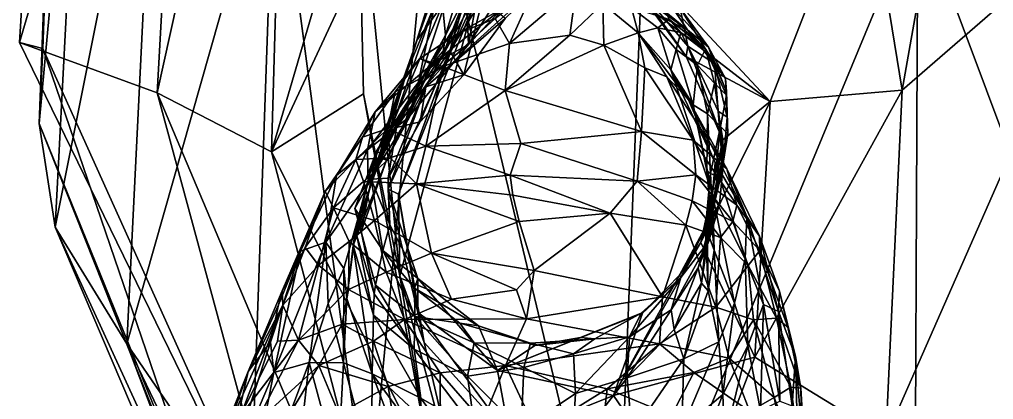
# Model space of a CAD drawing. Extents: x -0.108 to 0.108, y -0.324 to 0.604.
# Drawn here: x -0.1036 to -0.037, y -0.0787 to -0.0527 of the extents above; entities that cross this region are included whole.
import ezdxf

# ---------------------------------------------------------------- set-up
doc = ezdxf.new("R2010")
doc.units = 0
doc.layers.add('ARMDILLO$LWO', color=1, linetype='CONTINUOUS')

msp = doc.modelspace()

# ---------------------------------------------------------------- linework, layer by layer
at = {"layer": 'ARMDILLO$LWO'}
for points in [[(-0.100963, -0.010969, 0.149524), (-0.091781, -0.013898, 0.140423), (-0.103626, -0.054296, 0.149285)], [(-0.103626, -0.054296, 0.149285), (-0.102023, -0.054701, 0.16789), (-0.100963, -0.010969, 0.149524)], [(-0.100571, -0.011102, 0.168363), (-0.100963, -0.010969, 0.149524), (-0.102023, -0.054701, 0.16789)], [(-0.100599, -0.015073, 0.189414), (-0.100571, -0.011102, 0.168363), (-0.102023, -0.054701, 0.16789)], [(-0.091781, -0.013898, 0.140423), (-0.09421, -0.057727, 0.140291), (-0.103626, -0.054296, 0.149285)], [(-0.091781, -0.013898, 0.140423), (-0.085101, -0.016438, 0.139688), (-0.09421, -0.057727, 0.140291)], [(-0.098904, -0.023122, 0.208604), (-0.100599, -0.015073, 0.189414), (-0.102282, -0.059838, 0.186456)], [(-0.102282, -0.059838, 0.186456), (-0.100599, -0.015073, 0.189414), (-0.102023, -0.054701, 0.16789)], [(-0.085101, -0.016438, 0.139688), (-0.086393, -0.061766, 0.139427), (-0.09421, -0.057727, 0.140291)], [(-0.086393, -0.061766, 0.139427), (-0.085101, -0.016438, 0.139688), (-0.06642, -0.01883, 0.152319)], [(-0.06642, -0.01883, 0.152319), (-0.080471, -0.041519, 0.145415), (-0.086393, -0.061766, 0.139427)], [(-0.101182, -0.066927, 0.202685), (-0.098904, -0.023122, 0.208604), (-0.102282, -0.059838, 0.186456)], [(-0.094165, -0.031761, 0.227311), (-0.098904, -0.023122, 0.208604), (-0.101182, -0.066927, 0.202685)], [(-0.045869, -0.041714, 0.105379), (-0.038055, -0.027828, 0.12668), (-0.043284, -0.057553, 0.104195)], [(-0.028192, -0.044438, 0.125334), (-0.043284, -0.057553, 0.104195), (-0.038055, -0.027828, 0.12668)], [(-0.096283, -0.074903, 0.218184), (-0.094165, -0.031761, 0.227311), (-0.101182, -0.066927, 0.202685)], [(-0.08617, -0.039259, 0.245589), (-0.094165, -0.031761, 0.227311), (-0.096283, -0.074903, 0.218184)], [(-0.08785, -0.087209, 0.230536), (-0.08617, -0.039259, 0.245589), (-0.096283, -0.074903, 0.218184)], [(-0.08785, -0.087209, 0.230536), (-0.079794, -0.08726, 0.248067), (-0.08617, -0.039259, 0.245589)], [(-0.075503, -0.042091, 0.264507), (-0.08617, -0.039259, 0.245589), (-0.079794, -0.08726, 0.248067)], [(-0.080471, -0.041519, 0.145415), (-0.080107, -0.057806, 0.142909), (-0.086393, -0.061766, 0.139427)], [(-0.080107, -0.057806, 0.142909), (-0.080471, -0.041519, 0.145415), (-0.077629, -0.070244, 0.126613)], [(-0.077629, -0.070244, 0.126613), (-0.080471, -0.041519, 0.145415), (-0.071585, -0.047934, 0.125672)], [(-0.045869, -0.041714, 0.105379), (-0.052313, -0.058334, 0.081659), (-0.06126, -0.048708, 0.068687)], [(-0.045869, -0.041714, 0.105379), (-0.043284, -0.057553, 0.104195), (-0.052313, -0.058334, 0.081659)], [(-0.079794, -0.08726, 0.248067), (-0.06288, -0.094882, 0.265513), (-0.075503, -0.042091, 0.264507)], [(-0.06288, -0.094882, 0.265513), (-0.060867, -0.044131, 0.28266), (-0.075503, -0.042091, 0.264507)], [(-0.060867, -0.044131, 0.28266), (-0.06288, -0.094882, 0.265513), (-0.042221, -0.044983, 0.296878)], [(-0.028192, -0.044438, 0.125334), (-0.028891, -0.077346, 0.126373), (-0.04441, -0.081319, 0.110825)], [(-0.043284, -0.057553, 0.104195), (-0.028192, -0.044438, 0.125334), (-0.04441, -0.081319, 0.110825)], [(-0.042461, -0.100546, 0.278469), (-0.042221, -0.044983, 0.296878), (-0.06288, -0.094882, 0.265513)], [(-0.042461, -0.100546, 0.278469), (-0.021236, -0.101077, 0.284526), (-0.042221, -0.044983, 0.296878)], [(-0.021236, -0.101077, 0.284526), (-0.021047, -0.045521, 0.305983), (-0.042221, -0.044983, 0.296878)], [(-0.077629, -0.070244, 0.126613), (-0.071585, -0.047934, 0.125672), (-0.077709, -0.064665, 0.099737)], [(-0.071585, -0.047934, 0.125672), (-0.072001, -0.050217, 0.100057), (-0.077709, -0.064665, 0.099737)], [(-0.074005, -0.047349, 0.041571), (-0.07486, -0.049047, 0.033796), (-0.076446, -0.054106, 0.038906)], [(-0.076446, -0.054106, 0.038906), (-0.074719, -0.051701, 0.04443), (-0.074005, -0.047349, 0.041571)], [(-0.073236, -0.047646, 0.023234), (-0.072929, -0.054435, 0.026755), (-0.076423, -0.057279, 0.028597)], [(-0.075235, -0.051688, 0.029212), (-0.073236, -0.047646, 0.023234), (-0.076423, -0.057279, 0.028597)], [(-0.073236, -0.047646, 0.023234), (-0.072306, -0.051083, 0.024813), (-0.072929, -0.054435, 0.026755)], [(-0.07486, -0.049047, 0.033796), (-0.075235, -0.051688, 0.029212), (-0.077169, -0.056368, 0.034291)], [(-0.077169, -0.056368, 0.034291), (-0.076446, -0.054106, 0.038906), (-0.07486, -0.049047, 0.033796)], [(-0.066677, -0.049031, 0.08958), (-0.070419, -0.052636, 0.068882), (-0.075838, -0.057328, 0.080481)], [(-0.075838, -0.057328, 0.080481), (-0.072001, -0.050217, 0.100057), (-0.066677, -0.049031, 0.08958)], [(-0.060385, -0.052089, 0.068042), (-0.06126, -0.048708, 0.068687), (-0.052313, -0.058334, 0.081659)], [(-0.074719, -0.051701, 0.04443), (-0.074497, -0.053791, 0.047062), (-0.073179, -0.049447, 0.04896)], [(-0.072983, -0.050765, 0.051483), (-0.073179, -0.049447, 0.04896), (-0.074497, -0.053791, 0.047062)], [(-0.074215, -0.054864, 0.059894), (-0.071963, -0.051299, 0.061715), (-0.072853, -0.049922, 0.056438)], [(-0.073602, -0.052732, 0.054593), (-0.074215, -0.054864, 0.059894), (-0.072853, -0.049922, 0.056438)], [(-0.072983, -0.050765, 0.051483), (-0.073602, -0.052732, 0.054593), (-0.072853, -0.049922, 0.056438)], [(-0.072929, -0.054435, 0.026755), (-0.070031, -0.049862, 0.023529), (-0.070648, -0.051993, 0.024684)], [(-0.072306, -0.051083, 0.024813), (-0.070031, -0.049862, 0.023529), (-0.072929, -0.054435, 0.026755)], [(-0.077709, -0.064665, 0.099737), (-0.072001, -0.050217, 0.100057), (-0.078424, -0.064312, 0.084656)], [(-0.072001, -0.050217, 0.100057), (-0.075838, -0.057328, 0.080481), (-0.078424, -0.064312, 0.084656)], [(-0.071103, -0.052651, 0.023161), (-0.068388, -0.050499, 0.023373), (-0.07013, -0.054359, 0.022427)], [(-0.07013, -0.054359, 0.022427), (-0.065546, -0.050447, 0.023622), (-0.066006, -0.053778, 0.023235)], [(-0.068388, -0.050499, 0.023373), (-0.065546, -0.050447, 0.023622), (-0.07013, -0.054359, 0.022427)], [(-0.066006, -0.053778, 0.023235), (-0.065546, -0.050447, 0.023622), (-0.063745, -0.05164, 0.025025)], [(-0.062472, -0.050184, 0.052208), (-0.057961, -0.053416, 0.045316), (-0.064419, -0.050248, 0.048014)], [(-0.057961, -0.053416, 0.045316), (-0.059448, -0.052207, 0.041082), (-0.064419, -0.050248, 0.048014)], [(-0.057961, -0.053416, 0.045316), (-0.062472, -0.050184, 0.052208), (-0.05905, -0.051806, 0.0519)], [(-0.074497, -0.053791, 0.047062), (-0.074686, -0.055104, 0.050701), (-0.072983, -0.050765, 0.051483)], [(-0.073602, -0.052732, 0.054593), (-0.072983, -0.050765, 0.051483), (-0.074686, -0.055104, 0.050701)], [(-0.057939, -0.05453, 0.061735), (-0.061259, -0.050614, 0.0638), (-0.058049, -0.05525, 0.067926)], [(-0.061259, -0.050614, 0.0638), (-0.060385, -0.052089, 0.068042), (-0.058049, -0.05525, 0.067926)], [(-0.058469, -0.051936, 0.0572), (-0.061259, -0.050614, 0.0638), (-0.057939, -0.05453, 0.061735)], [(-0.074719, -0.051701, 0.04443), (-0.076446, -0.054106, 0.038906), (-0.079092, -0.062139, 0.040921)], [(-0.074497, -0.053791, 0.047062), (-0.074719, -0.051701, 0.04443), (-0.079092, -0.062139, 0.040921)], [(-0.075235, -0.051688, 0.029212), (-0.076423, -0.057279, 0.028597), (-0.07868, -0.061476, 0.032505)], [(-0.077169, -0.056368, 0.034291), (-0.075235, -0.051688, 0.029212), (-0.07868, -0.061476, 0.032505)], [(-0.074215, -0.054864, 0.059894), (-0.073246, -0.056497, 0.067855), (-0.071963, -0.051299, 0.061715)], [(-0.073246, -0.056497, 0.067855), (-0.070419, -0.052636, 0.068882), (-0.071963, -0.051299, 0.061715)], [(-0.063745, -0.05164, 0.025025), (-0.063682, -0.054472, 0.023624), (-0.066006, -0.053778, 0.023235)], [(-0.061778, -0.051927, 0.028959), (-0.061331, -0.053625, 0.026891), (-0.063745, -0.05164, 0.025025)], [(-0.063682, -0.054472, 0.023624), (-0.063745, -0.05164, 0.025025), (-0.061331, -0.053625, 0.026891)], [(-0.059992, -0.053276, 0.03127), (-0.061778, -0.051927, 0.028959), (-0.059214, -0.052693, 0.034524)], [(-0.059992, -0.053276, 0.03127), (-0.061331, -0.053625, 0.026891), (-0.061778, -0.051927, 0.028959)], [(-0.058469, -0.051936, 0.0572), (-0.056529, -0.0546, 0.049765), (-0.05905, -0.051806, 0.0519)], [(-0.057961, -0.053416, 0.045316), (-0.05905, -0.051806, 0.0519), (-0.056529, -0.0546, 0.049765)], [(-0.057939, -0.05453, 0.061735), (-0.056113, -0.055735, 0.054224), (-0.058469, -0.051936, 0.0572)], [(-0.056529, -0.0546, 0.049765), (-0.058469, -0.051936, 0.0572), (-0.056113, -0.055735, 0.054224)], [(-0.070648, -0.051993, 0.024684), (-0.073661, -0.053673, 0.023762), (-0.075444, -0.055801, 0.025407)], [(-0.075444, -0.055801, 0.025407), (-0.072929, -0.054435, 0.026755), (-0.070648, -0.051993, 0.024684)], [(-0.073661, -0.053673, 0.023762), (-0.070648, -0.051993, 0.024684), (-0.071103, -0.052651, 0.023161)], [(-0.058049, -0.05525, 0.067926), (-0.060385, -0.052089, 0.068042), (-0.052313, -0.058334, 0.081659)], [(-0.056738, -0.054744, 0.039822), (-0.059448, -0.052207, 0.041082), (-0.057961, -0.053416, 0.045316)], [(-0.056738, -0.054744, 0.039822), (-0.059214, -0.052693, 0.034524), (-0.059448, -0.052207, 0.041082)], [(-0.073246, -0.056497, 0.067855), (-0.075838, -0.057328, 0.080481), (-0.070419, -0.052636, 0.068882)], [(-0.074686, -0.055104, 0.050701), (-0.075772, -0.056264, 0.054925), (-0.073602, -0.052732, 0.054593)], [(-0.075772, -0.056264, 0.054925), (-0.074215, -0.054864, 0.059894), (-0.073602, -0.052732, 0.054593)], [(-0.074691, -0.055936, 0.021779), (-0.071103, -0.052651, 0.023161), (-0.07013, -0.054359, 0.022427)], [(-0.073661, -0.053673, 0.023762), (-0.071103, -0.052651, 0.023161), (-0.074691, -0.055936, 0.021779)], [(-0.058417, -0.053612, 0.034847), (-0.059992, -0.053276, 0.03127), (-0.059214, -0.052693, 0.034524)], [(-0.056738, -0.054744, 0.039822), (-0.058417, -0.053612, 0.034847), (-0.059214, -0.052693, 0.034524)], [(-0.079092, -0.062139, 0.040921), (-0.078545, -0.062339, 0.044861), (-0.074497, -0.053791, 0.047062)], [(-0.074686, -0.055104, 0.050701), (-0.074497, -0.053791, 0.047062), (-0.078545, -0.062339, 0.044861)], [(-0.076252, -0.055375, 0.023171), (-0.073661, -0.053673, 0.023762), (-0.074691, -0.055936, 0.021779)], [(-0.075444, -0.055801, 0.025407), (-0.073661, -0.053673, 0.023762), (-0.076252, -0.055375, 0.023171)], [(-0.07013, -0.054359, 0.022427), (-0.066006, -0.053778, 0.023235), (-0.070416, -0.057577, 0.021006)], [(-0.063682, -0.054472, 0.023624), (-0.070416, -0.057577, 0.021006), (-0.066006, -0.053778, 0.023235)], [(-0.061331, -0.053625, 0.026891), (-0.060874, -0.056019, 0.023704), (-0.063682, -0.054472, 0.023624)], [(-0.059106, -0.056149, 0.029512), (-0.061331, -0.053625, 0.026891), (-0.059992, -0.053276, 0.03127)], [(-0.059364, -0.056632, 0.02465), (-0.060874, -0.056019, 0.023704), (-0.061331, -0.053625, 0.026891)], [(-0.057891, -0.058219, 0.026026), (-0.059364, -0.056632, 0.02465), (-0.061331, -0.053625, 0.026891)], [(-0.059106, -0.056149, 0.029512), (-0.057891, -0.058219, 0.026026), (-0.061331, -0.053625, 0.026891)], [(-0.058738, -0.054759, 0.033007), (-0.059992, -0.053276, 0.03127), (-0.058417, -0.053612, 0.034847)], [(-0.058738, -0.054759, 0.033007), (-0.059106, -0.056149, 0.029512), (-0.059992, -0.053276, 0.03127)], [(-0.057267, -0.055849, 0.036358), (-0.058738, -0.054759, 0.033007), (-0.058417, -0.053612, 0.034847)], [(-0.057267, -0.055849, 0.036358), (-0.058417, -0.053612, 0.034847), (-0.056738, -0.054744, 0.039822)], [(-0.056529, -0.0546, 0.049765), (-0.055353, -0.056745, 0.044587), (-0.057961, -0.053416, 0.045316)], [(-0.055353, -0.056745, 0.044587), (-0.056738, -0.054744, 0.039822), (-0.057961, -0.053416, 0.045316)], [(-0.103626, -0.054296, 0.149285), (-0.09421, -0.057727, 0.140291), (-0.084529, -0.093485, 0.155356)], [(-0.102023, -0.054701, 0.16789), (-0.103626, -0.054296, 0.149285), (-0.084529, -0.093485, 0.155356)], [(-0.076446, -0.054106, 0.038906), (-0.077169, -0.056368, 0.034291), (-0.079667, -0.06326, 0.036827)], [(-0.079667, -0.06326, 0.036827), (-0.079092, -0.062139, 0.040921), (-0.076446, -0.054106, 0.038906)], [(-0.072929, -0.054435, 0.026755), (-0.075444, -0.055801, 0.025407), (-0.077061, -0.059442, 0.027763)], [(-0.076423, -0.057279, 0.028597), (-0.072929, -0.054435, 0.026755), (-0.077061, -0.059442, 0.027763)], [(-0.074691, -0.055936, 0.021779), (-0.07013, -0.054359, 0.022427), (-0.070416, -0.057577, 0.021006)], [(-0.061111, -0.060375, 0.020002), (-0.070416, -0.057577, 0.021006), (-0.063682, -0.054472, 0.023624)], [(-0.060874, -0.056019, 0.023704), (-0.061111, -0.060375, 0.020002), (-0.063682, -0.054472, 0.023624)], [(-0.057939, -0.05453, 0.061735), (-0.058049, -0.05525, 0.067926), (-0.055546, -0.060946, 0.065355)], [(-0.055862, -0.058988, 0.055912), (-0.057939, -0.05453, 0.061735), (-0.055546, -0.060946, 0.065355)], [(-0.055862, -0.058988, 0.055912), (-0.056113, -0.055735, 0.054224), (-0.057939, -0.05453, 0.061735)], [(-0.056113, -0.055735, 0.054224), (-0.055283, -0.057639, 0.048118), (-0.056529, -0.0546, 0.049765)], [(-0.055283, -0.057639, 0.048118), (-0.055353, -0.056745, 0.044587), (-0.056529, -0.0546, 0.049765)], [(-0.102282, -0.059838, 0.186456), (-0.102023, -0.054701, 0.16789), (-0.087892, -0.096063, 0.169679)], [(-0.087892, -0.096063, 0.169679), (-0.102023, -0.054701, 0.16789), (-0.084529, -0.093485, 0.155356)], [(-0.078545, -0.062339, 0.044861), (-0.079198, -0.061684, 0.051256), (-0.074686, -0.055104, 0.050701)], [(-0.075772, -0.056264, 0.054925), (-0.074686, -0.055104, 0.050701), (-0.079198, -0.061684, 0.051256)], [(-0.077845, -0.060114, 0.05851), (-0.074215, -0.054864, 0.059894), (-0.075772, -0.056264, 0.054925)], [(-0.077845, -0.060114, 0.05851), (-0.076236, -0.059706, 0.0671), (-0.074215, -0.054864, 0.059894)], [(-0.076236, -0.059706, 0.0671), (-0.073246, -0.056497, 0.067855), (-0.074215, -0.054864, 0.059894)], [(-0.057567, -0.058551, 0.033968), (-0.059106, -0.056149, 0.029512), (-0.058738, -0.054759, 0.033007)], [(-0.057567, -0.058551, 0.033968), (-0.058738, -0.054759, 0.033007), (-0.057267, -0.055849, 0.036358)], [(-0.055546, -0.060946, 0.065355), (-0.058049, -0.05525, 0.067926), (-0.052313, -0.058334, 0.081659)], [(-0.056124, -0.057067, 0.038958), (-0.057267, -0.055849, 0.036358), (-0.056738, -0.054744, 0.039822)], [(-0.055295, -0.057882, 0.041689), (-0.056738, -0.054744, 0.039822), (-0.055353, -0.056745, 0.044587)], [(-0.055295, -0.057882, 0.041689), (-0.056124, -0.057067, 0.038958), (-0.056738, -0.054744, 0.039822)], [(-0.075444, -0.055801, 0.025407), (-0.079319, -0.059023, 0.0229), (-0.079828, -0.061623, 0.025596)], [(-0.077061, -0.059442, 0.027763), (-0.075444, -0.055801, 0.025407), (-0.079828, -0.061623, 0.025596)], [(-0.079319, -0.059023, 0.0229), (-0.076252, -0.055375, 0.023171), (-0.077949, -0.057668, 0.021827)], [(-0.079319, -0.059023, 0.0229), (-0.075444, -0.055801, 0.025407), (-0.076252, -0.055375, 0.023171)], [(-0.077949, -0.057668, 0.021827), (-0.076252, -0.055375, 0.023171), (-0.074691, -0.055936, 0.021779)], [(-0.056586, -0.059161, 0.037283), (-0.057567, -0.058551, 0.033968), (-0.057267, -0.055849, 0.036358)], [(-0.056586, -0.059161, 0.037283), (-0.057267, -0.055849, 0.036358), (-0.056124, -0.057067, 0.038958)], [(-0.056113, -0.055735, 0.054224), (-0.055862, -0.058988, 0.055912), (-0.055242, -0.059396, 0.049042)], [(-0.055242, -0.059396, 0.049042), (-0.055283, -0.057639, 0.048118), (-0.056113, -0.055735, 0.054224)], [(-0.079667, -0.06326, 0.036827), (-0.077169, -0.056368, 0.034291), (-0.07868, -0.061476, 0.032505)], [(-0.079198, -0.061684, 0.051256), (-0.077845, -0.060114, 0.05851), (-0.075772, -0.056264, 0.054925)], [(-0.074691, -0.055936, 0.021779), (-0.075836, -0.061387, 0.017945), (-0.078445, -0.060181, 0.019489)], [(-0.077949, -0.057668, 0.021827), (-0.074691, -0.055936, 0.021779), (-0.078445, -0.060181, 0.019489)], [(-0.073246, -0.056497, 0.067855), (-0.076236, -0.059706, 0.0671), (-0.075838, -0.057328, 0.080481)], [(-0.074691, -0.055936, 0.021779), (-0.070416, -0.057577, 0.021006), (-0.075836, -0.061387, 0.017945)], [(-0.057574, -0.060958, 0.020774), (-0.061111, -0.060375, 0.020002), (-0.060874, -0.056019, 0.023704)], [(-0.059364, -0.056632, 0.02465), (-0.057574, -0.060958, 0.020774), (-0.060874, -0.056019, 0.023704)], [(-0.056254, -0.064658, 0.031374), (-0.059106, -0.056149, 0.029512), (-0.057567, -0.058551, 0.033968)], [(-0.056075, -0.062522, 0.027407), (-0.057891, -0.058219, 0.026026), (-0.059106, -0.056149, 0.029512)], [(-0.056254, -0.064658, 0.031374), (-0.056075, -0.062522, 0.027407), (-0.059106, -0.056149, 0.029512)], [(-0.057891, -0.058219, 0.026026), (-0.05526, -0.062922, 0.021802), (-0.059364, -0.056632, 0.02465)], [(-0.057574, -0.060958, 0.020774), (-0.059364, -0.056632, 0.02465), (-0.05526, -0.062922, 0.021802)], [(-0.055699, -0.060039, 0.040303), (-0.056586, -0.059161, 0.037283), (-0.056124, -0.057067, 0.038958)], [(-0.055699, -0.060039, 0.040303), (-0.056124, -0.057067, 0.038958), (-0.055295, -0.057882, 0.041689)], [(-0.055191, -0.060547, 0.044242), (-0.055353, -0.056745, 0.044587), (-0.055283, -0.057639, 0.048118)], [(-0.055191, -0.060547, 0.044242), (-0.055295, -0.057882, 0.041689), (-0.055353, -0.056745, 0.044587)], [(-0.09421, -0.057727, 0.140291), (-0.076454, -0.099791, 0.14702), (-0.084529, -0.093485, 0.155356)], [(-0.09421, -0.057727, 0.140291), (-0.086393, -0.061766, 0.139427), (-0.076454, -0.099791, 0.14702)], [(-0.080107, -0.057806, 0.142909), (-0.075439, -0.083681, 0.142655), (-0.086393, -0.061766, 0.139427)], [(-0.077949, -0.057668, 0.021827), (-0.078445, -0.060181, 0.019489), (-0.080174, -0.060773, 0.020691)], [(-0.079319, -0.059023, 0.0229), (-0.077949, -0.057668, 0.021827), (-0.080174, -0.060773, 0.020691)], [(-0.075439, -0.083681, 0.142655), (-0.080107, -0.057806, 0.142909), (-0.077629, -0.070244, 0.126613)], [(-0.076423, -0.057279, 0.028597), (-0.077061, -0.059442, 0.027763), (-0.079796, -0.063876, 0.029262)], [(-0.07868, -0.061476, 0.032505), (-0.076423, -0.057279, 0.028597), (-0.079796, -0.063876, 0.029262)], [(-0.078424, -0.064312, 0.084656), (-0.075838, -0.057328, 0.080481), (-0.078422, -0.06358, 0.066501)], [(-0.076236, -0.059706, 0.0671), (-0.078422, -0.06358, 0.066501), (-0.075838, -0.057328, 0.080481)], [(-0.070416, -0.057577, 0.021006), (-0.069364, -0.061195, 0.018844), (-0.075836, -0.061387, 0.017945)], [(-0.061111, -0.060375, 0.020002), (-0.069364, -0.061195, 0.018844), (-0.070416, -0.057577, 0.021006)], [(-0.055191, -0.060547, 0.044242), (-0.055699, -0.060039, 0.040303), (-0.055295, -0.057882, 0.041689)], [(-0.055283, -0.057639, 0.048118), (-0.055242, -0.059396, 0.049042), (-0.055191, -0.060547, 0.044242)], [(-0.052313, -0.058334, 0.081659), (-0.043284, -0.057553, 0.104195), (-0.053364, -0.075807, 0.092973)], [(-0.043284, -0.057553, 0.104195), (-0.04441, -0.081319, 0.110825), (-0.053364, -0.075807, 0.092973)], [(-0.0539, -0.066197, 0.02344), (-0.05526, -0.062922, 0.021802), (-0.057891, -0.058219, 0.026026)], [(-0.056075, -0.062522, 0.027407), (-0.0539, -0.066197, 0.02344), (-0.057891, -0.058219, 0.026026)], [(-0.056638, -0.063056, 0.035818), (-0.057567, -0.058551, 0.033968), (-0.056586, -0.059161, 0.037283)], [(-0.056638, -0.063056, 0.035818), (-0.056254, -0.064658, 0.031374), (-0.057567, -0.058551, 0.033968)], [(-0.053364, -0.075807, 0.092973), (-0.057043, -0.067963, 0.066659), (-0.052313, -0.058334, 0.081659)], [(-0.055546, -0.060946, 0.065355), (-0.052313, -0.058334, 0.081659), (-0.057043, -0.067963, 0.066659)], [(-0.079828, -0.061623, 0.025596), (-0.079319, -0.059023, 0.0229), (-0.081962, -0.063393, 0.022135)], [(-0.079319, -0.059023, 0.0229), (-0.080174, -0.060773, 0.020691), (-0.081962, -0.063393, 0.022135)], [(-0.056381, -0.063239, 0.038685), (-0.056638, -0.063056, 0.035818), (-0.056586, -0.059161, 0.037283)], [(-0.056381, -0.063239, 0.038685), (-0.056586, -0.059161, 0.037283), (-0.055699, -0.060039, 0.040303)], [(-0.055548, -0.062875, 0.054582), (-0.055862, -0.058988, 0.055912), (-0.055546, -0.060946, 0.065355)], [(-0.055862, -0.058988, 0.055912), (-0.055548, -0.062875, 0.054582), (-0.055488, -0.062398, 0.047432)], [(-0.055488, -0.062398, 0.047432), (-0.055242, -0.059396, 0.049042), (-0.055862, -0.058988, 0.055912)], [(-0.101182, -0.066927, 0.202685), (-0.102282, -0.059838, 0.186456), (-0.085842, -0.100355, 0.185556)], [(-0.085842, -0.100355, 0.185556), (-0.102282, -0.059838, 0.186456), (-0.087892, -0.096063, 0.169679)], [(-0.079796, -0.063876, 0.029262), (-0.077061, -0.059442, 0.027763), (-0.079828, -0.061623, 0.025596)], [(-0.078422, -0.06358, 0.066501), (-0.076236, -0.059706, 0.0671), (-0.077845, -0.060114, 0.05851)], [(-0.055488, -0.062398, 0.047432), (-0.055191, -0.060547, 0.044242), (-0.055242, -0.059396, 0.049042)], [(-0.078445, -0.060181, 0.019489), (-0.078281, -0.062182, 0.01727), (-0.080629, -0.062282, 0.018172)], [(-0.080174, -0.060773, 0.020691), (-0.078445, -0.060181, 0.019489), (-0.080629, -0.062282, 0.018172)], [(-0.079575, -0.063645, 0.056287), (-0.077845, -0.060114, 0.05851), (-0.079198, -0.061684, 0.051256)], [(-0.079575, -0.063645, 0.056287), (-0.078422, -0.06358, 0.066501), (-0.077845, -0.060114, 0.05851)], [(-0.078445, -0.060181, 0.019489), (-0.075836, -0.061387, 0.017945), (-0.078281, -0.062182, 0.01727)], [(-0.061111, -0.060375, 0.020002), (-0.061392, -0.063777, 0.01579), (-0.069364, -0.061195, 0.018844)], [(-0.057394, -0.06335, 0.017561), (-0.061392, -0.063777, 0.01579), (-0.061111, -0.060375, 0.020002)], [(-0.057574, -0.060958, 0.020774), (-0.057394, -0.06335, 0.017561), (-0.061111, -0.060375, 0.020002)], [(-0.056059, -0.063382, 0.041535), (-0.056381, -0.063239, 0.038685), (-0.055699, -0.060039, 0.040303)], [(-0.056059, -0.063382, 0.041535), (-0.055699, -0.060039, 0.040303), (-0.055191, -0.060547, 0.044242)], [(-0.05593, -0.063913, 0.043488), (-0.056059, -0.063382, 0.041535), (-0.055191, -0.060547, 0.044242)], [(-0.055488, -0.062398, 0.047432), (-0.05593, -0.063913, 0.043488), (-0.055191, -0.060547, 0.044242)], [(-0.080174, -0.060773, 0.020691), (-0.080629, -0.062282, 0.018172), (-0.082727, -0.064481, 0.018466)], [(-0.081962, -0.063393, 0.022135), (-0.080174, -0.060773, 0.020691), (-0.082727, -0.064481, 0.018466)], [(-0.069364, -0.061195, 0.018844), (-0.070079, -0.063374, 0.015925), (-0.075836, -0.061387, 0.017945)], [(-0.061392, -0.063777, 0.01579), (-0.070079, -0.063374, 0.015925), (-0.069364, -0.061195, 0.018844)], [(-0.054582, -0.065422, 0.017581), (-0.057394, -0.06335, 0.017561), (-0.057574, -0.060958, 0.020774)], [(-0.05526, -0.062922, 0.021802), (-0.054582, -0.065422, 0.017581), (-0.057574, -0.060958, 0.020774)], [(-0.056351, -0.066194, 0.057532), (-0.055546, -0.060946, 0.065355), (-0.057043, -0.067963, 0.066659)], [(-0.055548, -0.062875, 0.054582), (-0.055546, -0.060946, 0.065355), (-0.056351, -0.066194, 0.057532)], [(-0.086393, -0.061766, 0.139427), (-0.075439, -0.083681, 0.142655), (-0.076454, -0.099791, 0.14702)], [(-0.082693, -0.06795, 0.024553), (-0.079828, -0.061623, 0.025596), (-0.081962, -0.063393, 0.022135)], [(-0.079828, -0.061623, 0.025596), (-0.082693, -0.06795, 0.024553), (-0.079796, -0.063876, 0.029262)], [(-0.080268, -0.067207, 0.045168), (-0.080694, -0.06565, 0.050109), (-0.079198, -0.061684, 0.051256)], [(-0.080694, -0.06565, 0.050109), (-0.079575, -0.063645, 0.056287), (-0.079198, -0.061684, 0.051256)], [(-0.080619, -0.0668, 0.033632), (-0.07868, -0.061476, 0.032505), (-0.079796, -0.063876, 0.029262)], [(-0.07868, -0.061476, 0.032505), (-0.080619, -0.0668, 0.033632), (-0.079667, -0.06326, 0.036827)], [(-0.079198, -0.061684, 0.051256), (-0.078545, -0.062339, 0.044861), (-0.080268, -0.067207, 0.045168)], [(-0.078281, -0.062182, 0.01727), (-0.075836, -0.061387, 0.017945), (-0.07648, -0.063948, 0.01544)], [(-0.075836, -0.061387, 0.017945), (-0.070079, -0.063374, 0.015925), (-0.07648, -0.063948, 0.01544)], [(-0.082727, -0.064481, 0.018466), (-0.080629, -0.062282, 0.018172), (-0.082155, -0.065594, 0.015539)], [(-0.080629, -0.062282, 0.018172), (-0.080103, -0.063794, 0.016014), (-0.082155, -0.065594, 0.015539)], [(-0.080821, -0.068169, 0.037786), (-0.079092, -0.062139, 0.040921), (-0.079667, -0.06326, 0.036827)], [(-0.080821, -0.068169, 0.037786), (-0.080574, -0.067505, 0.04149), (-0.079092, -0.062139, 0.040921)], [(-0.080629, -0.062282, 0.018172), (-0.078281, -0.062182, 0.01727), (-0.080103, -0.063794, 0.016014)], [(-0.078545, -0.062339, 0.044861), (-0.079092, -0.062139, 0.040921), (-0.080574, -0.067505, 0.04149)], [(-0.080574, -0.067505, 0.04149), (-0.080268, -0.067207, 0.045168), (-0.078545, -0.062339, 0.044861)], [(-0.078281, -0.062182, 0.01727), (-0.07648, -0.063948, 0.01544), (-0.080103, -0.063794, 0.016014)], [(-0.055488, -0.062398, 0.047432), (-0.055772, -0.065358, 0.050075), (-0.056383, -0.066612, 0.043786)], [(-0.056383, -0.066612, 0.043786), (-0.05593, -0.063913, 0.043488), (-0.055488, -0.062398, 0.047432)], [(-0.056254, -0.064658, 0.031374), (-0.054026, -0.069095, 0.026319), (-0.056075, -0.062522, 0.027407)], [(-0.054026, -0.069095, 0.026319), (-0.0539, -0.066197, 0.02344), (-0.056075, -0.062522, 0.027407)], [(-0.055772, -0.065358, 0.050075), (-0.055488, -0.062398, 0.047432), (-0.055548, -0.062875, 0.054582)], [(-0.056733, -0.066926, 0.03988), (-0.056381, -0.063239, 0.038685), (-0.056059, -0.063382, 0.041535)], [(-0.056733, -0.066926, 0.03988), (-0.056144, -0.068503, 0.03638), (-0.056381, -0.063239, 0.038685)], [(-0.056144, -0.068503, 0.03638), (-0.056638, -0.063056, 0.035818), (-0.056381, -0.063239, 0.038685)], [(-0.056144, -0.068503, 0.03638), (-0.056254, -0.064658, 0.031374), (-0.056638, -0.063056, 0.035818)], [(-0.055772, -0.065358, 0.050075), (-0.055548, -0.062875, 0.054582), (-0.056351, -0.066194, 0.057532)], [(-0.053038, -0.067541, 0.01962), (-0.054582, -0.065422, 0.017581), (-0.05526, -0.062922, 0.021802)], [(-0.0539, -0.066197, 0.02344), (-0.053038, -0.067541, 0.01962), (-0.05526, -0.062922, 0.021802)], [(-0.081962, -0.063393, 0.022135), (-0.082727, -0.064481, 0.018466), (-0.084426, -0.068563, 0.02001)], [(-0.082693, -0.06795, 0.024553), (-0.081962, -0.063393, 0.022135), (-0.084426, -0.068563, 0.02001)], [(-0.081462, -0.069752, 0.02948), (-0.079796, -0.063876, 0.029262), (-0.082693, -0.06795, 0.024553)], [(-0.080103, -0.063794, 0.016014), (-0.079352, -0.066467, 0.013831), (-0.082155, -0.065594, 0.015539)], [(-0.079796, -0.063876, 0.029262), (-0.081462, -0.069752, 0.02948), (-0.080619, -0.0668, 0.033632)], [(-0.080821, -0.068169, 0.037786), (-0.079667, -0.06326, 0.036827), (-0.080619, -0.0668, 0.033632)], [(-0.078797, -0.068514, 0.05296), (-0.079575, -0.063645, 0.056287), (-0.080694, -0.06565, 0.050109)], [(-0.080103, -0.063794, 0.016014), (-0.07648, -0.063948, 0.01544), (-0.079352, -0.066467, 0.013831)], [(-0.078316, -0.066763, 0.065987), (-0.078422, -0.06358, 0.066501), (-0.079575, -0.063645, 0.056287)], [(-0.079575, -0.063645, 0.056287), (-0.078797, -0.068514, 0.05296), (-0.078316, -0.066763, 0.065987)], [(-0.078422, -0.06358, 0.066501), (-0.078316, -0.066763, 0.065987), (-0.078424, -0.064312, 0.084656)], [(-0.070079, -0.063374, 0.015925), (-0.069907, -0.064724, 0.014233), (-0.07648, -0.063948, 0.01544)], [(-0.063245, -0.065964, 0.013182), (-0.069907, -0.064724, 0.014233), (-0.070079, -0.063374, 0.015925)], [(-0.061392, -0.063777, 0.01579), (-0.063245, -0.065964, 0.013182), (-0.070079, -0.063374, 0.015925)], [(-0.058064, -0.066791, 0.013021), (-0.063245, -0.065964, 0.013182), (-0.061392, -0.063777, 0.01579)], [(-0.057394, -0.06335, 0.017561), (-0.057642, -0.065127, 0.014751), (-0.061392, -0.063777, 0.01579)], [(-0.057642, -0.065127, 0.014751), (-0.058064, -0.066791, 0.013021), (-0.061392, -0.063777, 0.01579)], [(-0.054869, -0.066542, 0.015118), (-0.057642, -0.065127, 0.014751), (-0.057394, -0.06335, 0.017561)], [(-0.054582, -0.065422, 0.017581), (-0.054869, -0.066542, 0.015118), (-0.057394, -0.06335, 0.017561)], [(-0.056613, -0.067037, 0.041837), (-0.056733, -0.066926, 0.03988), (-0.056059, -0.063382, 0.041535)], [(-0.056613, -0.067037, 0.041837), (-0.056059, -0.063382, 0.041535), (-0.05593, -0.063913, 0.043488)], [(-0.056383, -0.066612, 0.043786), (-0.056613, -0.067037, 0.041837), (-0.05593, -0.063913, 0.043488)], [(-0.085666, -0.071272, 0.014726), (-0.082727, -0.064481, 0.018466), (-0.084085, -0.068321, 0.014711)], [(-0.084426, -0.068563, 0.02001), (-0.082727, -0.064481, 0.018466), (-0.085666, -0.071272, 0.014726)], [(-0.082727, -0.064481, 0.018466), (-0.082155, -0.065594, 0.015539), (-0.084085, -0.068321, 0.014711)], [(-0.079352, -0.066467, 0.013831), (-0.07648, -0.063948, 0.01544), (-0.075467, -0.068706, 0.011893)], [(-0.076385, -0.072758, 0.090511), (-0.078424, -0.064312, 0.084656), (-0.076393, -0.070428, 0.065687)], [(-0.078316, -0.066763, 0.065987), (-0.076393, -0.070428, 0.065687), (-0.078424, -0.064312, 0.084656)], [(-0.077709, -0.064665, 0.099737), (-0.078424, -0.064312, 0.084656), (-0.076385, -0.072758, 0.090511)], [(-0.07648, -0.063948, 0.01544), (-0.06946, -0.066529, 0.012797), (-0.075467, -0.068706, 0.011893)], [(-0.07648, -0.063948, 0.01544), (-0.069907, -0.064724, 0.014233), (-0.06946, -0.066529, 0.012797)], [(-0.077709, -0.064665, 0.099737), (-0.075966, -0.07481, 0.10198), (-0.077629, -0.070244, 0.126613)], [(-0.075966, -0.07481, 0.10198), (-0.077709, -0.064665, 0.099737), (-0.076385, -0.072758, 0.090511)], [(-0.069907, -0.064724, 0.014233), (-0.063245, -0.065964, 0.013182), (-0.06946, -0.066529, 0.012797)], [(-0.055703, -0.067634, 0.013266), (-0.058064, -0.066791, 0.013021), (-0.057642, -0.065127, 0.014751)], [(-0.054869, -0.066542, 0.015118), (-0.055703, -0.067634, 0.013266), (-0.057642, -0.065127, 0.014751)], [(-0.056144, -0.068503, 0.03638), (-0.054743, -0.072112, 0.030399), (-0.056254, -0.064658, 0.031374)], [(-0.054026, -0.069095, 0.026319), (-0.056254, -0.064658, 0.031374), (-0.054743, -0.072112, 0.030399)], [(-0.083191, -0.06952, 0.012038), (-0.084085, -0.068321, 0.014711), (-0.082155, -0.065594, 0.015539)], [(-0.082155, -0.065594, 0.015539), (-0.081097, -0.0679, 0.012875), (-0.083191, -0.06952, 0.012038)], [(-0.079352, -0.066467, 0.013831), (-0.081097, -0.0679, 0.012875), (-0.082155, -0.065594, 0.015539)], [(-0.080694, -0.06565, 0.050109), (-0.079298, -0.07088, 0.04583), (-0.078797, -0.068514, 0.05296)], [(-0.079298, -0.07088, 0.04583), (-0.080694, -0.06565, 0.050109), (-0.080268, -0.067207, 0.045168)], [(-0.055772, -0.065358, 0.050075), (-0.056495, -0.067885, 0.05072), (-0.057221, -0.069706, 0.045044)], [(-0.057221, -0.069706, 0.045044), (-0.056383, -0.066612, 0.043786), (-0.055772, -0.065358, 0.050075)], [(-0.056495, -0.067885, 0.05072), (-0.055772, -0.065358, 0.050075), (-0.056351, -0.066194, 0.057532)], [(-0.05302, -0.068525, 0.015985), (-0.054869, -0.066542, 0.015118), (-0.054582, -0.065422, 0.017581)], [(-0.053038, -0.067541, 0.01962), (-0.05302, -0.068525, 0.015985), (-0.054582, -0.065422, 0.017581)], [(-0.078554, -0.070003, 0.010651), (-0.081097, -0.0679, 0.012875), (-0.079352, -0.066467, 0.013831)], [(-0.079352, -0.066467, 0.013831), (-0.075467, -0.068706, 0.011893), (-0.078554, -0.070003, 0.010651)], [(-0.06946, -0.066529, 0.012797), (-0.068434, -0.069877, 0.010589), (-0.075467, -0.068706, 0.011893)], [(-0.06946, -0.066529, 0.012797), (-0.063245, -0.065964, 0.013182), (-0.068434, -0.069877, 0.010589)], [(-0.068434, -0.069877, 0.010589), (-0.063245, -0.065964, 0.013182), (-0.059675, -0.071689, 0.009458)], [(-0.063245, -0.065964, 0.013182), (-0.058064, -0.066791, 0.013021), (-0.059675, -0.071689, 0.009458)], [(-0.058414, -0.070358, 0.053421), (-0.056351, -0.066194, 0.057532), (-0.058512, -0.070197, 0.065338)], [(-0.056351, -0.066194, 0.057532), (-0.057043, -0.067963, 0.066659), (-0.058512, -0.070197, 0.065338)], [(-0.056495, -0.067885, 0.05072), (-0.056351, -0.066194, 0.057532), (-0.058414, -0.070358, 0.053421)], [(-0.053819, -0.069536, 0.013306), (-0.055703, -0.067634, 0.013266), (-0.054869, -0.066542, 0.015118)], [(-0.05302, -0.068525, 0.015985), (-0.053819, -0.069536, 0.013306), (-0.054869, -0.066542, 0.015118)], [(-0.054026, -0.069095, 0.026319), (-0.052758, -0.072201, 0.022942), (-0.0539, -0.066197, 0.02344)], [(-0.051735, -0.072701, 0.019809), (-0.053038, -0.067541, 0.01962), (-0.0539, -0.066197, 0.02344)], [(-0.052758, -0.072201, 0.022942), (-0.051735, -0.072701, 0.019809), (-0.0539, -0.066197, 0.02344)], [(-0.084414, -0.106274, 0.200411), (-0.101182, -0.066927, 0.202685), (-0.085842, -0.100355, 0.185556)], [(-0.096283, -0.074903, 0.218184), (-0.101182, -0.066927, 0.202685), (-0.084414, -0.106274, 0.200411)], [(-0.081252, -0.071807, 0.032808), (-0.080619, -0.0668, 0.033632), (-0.081462, -0.069752, 0.02948)], [(-0.080619, -0.0668, 0.033632), (-0.081252, -0.071807, 0.032808), (-0.080821, -0.068169, 0.037786)], [(-0.080268, -0.067207, 0.045168), (-0.080574, -0.067505, 0.04149), (-0.079385, -0.071478, 0.042722)], [(-0.079385, -0.071478, 0.042722), (-0.079298, -0.07088, 0.04583), (-0.080268, -0.067207, 0.045168)], [(-0.076393, -0.070428, 0.065687), (-0.078316, -0.066763, 0.065987), (-0.078797, -0.068514, 0.05296)], [(-0.058064, -0.066791, 0.013021), (-0.056015, -0.072389, 0.009587), (-0.059675, -0.071689, 0.009458)], [(-0.058064, -0.066791, 0.013021), (-0.055703, -0.067634, 0.013266), (-0.056015, -0.072389, 0.009587)], [(-0.057221, -0.069706, 0.045044), (-0.057009, -0.070745, 0.041381), (-0.056383, -0.066612, 0.043786)], [(-0.057009, -0.070745, 0.041381), (-0.056613, -0.067037, 0.041837), (-0.056383, -0.066612, 0.043786)], [(-0.057009, -0.070745, 0.041381), (-0.056537, -0.071268, 0.039088), (-0.056613, -0.067037, 0.041837)], [(-0.056537, -0.071268, 0.039088), (-0.056733, -0.066926, 0.03988), (-0.056613, -0.067037, 0.041837)], [(-0.056144, -0.068503, 0.03638), (-0.056733, -0.066926, 0.03988), (-0.056537, -0.071268, 0.039088)], [(-0.08113, -0.071179, 0.009205), (-0.083191, -0.06952, 0.012038), (-0.081097, -0.0679, 0.012875)], [(-0.081097, -0.0679, 0.012875), (-0.078554, -0.070003, 0.010651), (-0.08113, -0.071179, 0.009205)], [(-0.080574, -0.067505, 0.04149), (-0.080821, -0.068169, 0.037786), (-0.079417, -0.072939, 0.039266)], [(-0.080574, -0.067505, 0.04149), (-0.079417, -0.072939, 0.039266), (-0.079385, -0.071478, 0.042722)], [(-0.059073, -0.072584, 0.045972), (-0.056495, -0.067885, 0.05072), (-0.058414, -0.070358, 0.053421)], [(-0.057221, -0.069706, 0.045044), (-0.056495, -0.067885, 0.05072), (-0.059073, -0.072584, 0.045972)], [(-0.055703, -0.067634, 0.013266), (-0.053819, -0.069536, 0.013306), (-0.056015, -0.072389, 0.009587)], [(-0.05166, -0.071289, 0.018012), (-0.05302, -0.068525, 0.015985), (-0.053038, -0.067541, 0.01962)], [(-0.051735, -0.072701, 0.019809), (-0.05166, -0.071289, 0.018012), (-0.053038, -0.067541, 0.01962)], [(-0.086473, -0.074797, 0.018242), (-0.084426, -0.068563, 0.02001), (-0.085914, -0.072234, 0.017057)], [(-0.086228, -0.076856, 0.02), (-0.084426, -0.068563, 0.02001), (-0.086473, -0.074797, 0.018242)], [(-0.082693, -0.06795, 0.024553), (-0.084426, -0.068563, 0.02001), (-0.086228, -0.076856, 0.02)], [(-0.083814, -0.07619, 0.023502), (-0.082693, -0.06795, 0.024553), (-0.086228, -0.076856, 0.02)], [(-0.084426, -0.068563, 0.02001), (-0.085666, -0.071272, 0.014726), (-0.085914, -0.072234, 0.017057)], [(-0.085613, -0.072246, 0.011725), (-0.085666, -0.071272, 0.014726), (-0.084085, -0.068321, 0.014711)], [(-0.084085, -0.068321, 0.014711), (-0.083191, -0.06952, 0.012038), (-0.085613, -0.072246, 0.011725)], [(-0.082693, -0.06795, 0.024553), (-0.083814, -0.07619, 0.023502), (-0.082527, -0.07214, 0.026324)], [(-0.082693, -0.06795, 0.024553), (-0.082527, -0.07214, 0.026324), (-0.081462, -0.069752, 0.02948)], [(-0.079518, -0.076951, 0.033034), (-0.080821, -0.068169, 0.037786), (-0.081252, -0.071807, 0.032808)], [(-0.080821, -0.068169, 0.037786), (-0.079518, -0.076951, 0.033034), (-0.079417, -0.072939, 0.039266)], [(-0.0766, -0.073043, 0.048432), (-0.078797, -0.068514, 0.05296), (-0.079298, -0.07088, 0.04583)], [(-0.078797, -0.068514, 0.05296), (-0.076631, -0.071105, 0.054401), (-0.076393, -0.070428, 0.065687)], [(-0.078797, -0.068514, 0.05296), (-0.0766, -0.073043, 0.048432), (-0.076631, -0.071105, 0.054401)], [(-0.053364, -0.075807, 0.092973), (-0.063016, -0.078426, 0.088692), (-0.057043, -0.067963, 0.066659)], [(-0.058512, -0.070197, 0.065338), (-0.057043, -0.067963, 0.066659), (-0.063016, -0.078426, 0.088692)], [(-0.056537, -0.071268, 0.039088), (-0.055826, -0.074768, 0.034535), (-0.056144, -0.068503, 0.03638)], [(-0.054743, -0.072112, 0.030399), (-0.056144, -0.068503, 0.03638), (-0.055826, -0.074768, 0.034535)], [(-0.051873, -0.073148, 0.012303), (-0.053819, -0.069536, 0.013306), (-0.05302, -0.068525, 0.015985)], [(-0.05166, -0.071289, 0.018012), (-0.051105, -0.073769, 0.014327), (-0.05302, -0.068525, 0.015985)], [(-0.051105, -0.073769, 0.014327), (-0.051873, -0.073148, 0.012303), (-0.05302, -0.068525, 0.015985)], [(-0.074099, -0.071853, 0.009176), (-0.078554, -0.070003, 0.010651), (-0.075467, -0.068706, 0.011893)], [(-0.075467, -0.068706, 0.011893), (-0.069644, -0.071201, 0.009711), (-0.074099, -0.071853, 0.009176)], [(-0.075467, -0.068706, 0.011893), (-0.068434, -0.069877, 0.010589), (-0.069644, -0.071201, 0.009711)], [(-0.054743, -0.072112, 0.030399), (-0.053825, -0.075049, 0.026342), (-0.054026, -0.069095, 0.026319)], [(-0.052758, -0.072201, 0.022942), (-0.054026, -0.069095, 0.026319), (-0.053825, -0.075049, 0.026342)], [(-0.08456, -0.074658, 0.006906), (-0.085613, -0.072246, 0.011725), (-0.083191, -0.06952, 0.012038)], [(-0.083191, -0.06952, 0.012038), (-0.08113, -0.071179, 0.009205), (-0.08456, -0.074658, 0.006906)], [(-0.081477, -0.076199, 0.02832), (-0.081462, -0.069752, 0.02948), (-0.082527, -0.07214, 0.026324)], [(-0.081462, -0.069752, 0.02948), (-0.081477, -0.076199, 0.02832), (-0.081252, -0.071807, 0.032808)], [(-0.069644, -0.071201, 0.009711), (-0.068434, -0.069877, 0.010589), (-0.068967, -0.073192, 0.007786)], [(-0.068434, -0.069877, 0.010589), (-0.059675, -0.071689, 0.009458), (-0.068967, -0.073192, 0.007786)], [(-0.057221, -0.069706, 0.045044), (-0.059073, -0.072584, 0.045972), (-0.05887, -0.073918, 0.042473)], [(-0.05887, -0.073918, 0.042473), (-0.057009, -0.070745, 0.041381), (-0.057221, -0.069706, 0.045044)], [(-0.056015, -0.072389, 0.009587), (-0.053819, -0.069536, 0.013306), (-0.053458, -0.073266, 0.01017)], [(-0.053819, -0.069536, 0.013306), (-0.051873, -0.073148, 0.012303), (-0.053458, -0.073266, 0.01017)], [(-0.077316, -0.073237, 0.006984), (-0.08113, -0.071179, 0.009205), (-0.078554, -0.070003, 0.010651)], [(-0.078554, -0.070003, 0.010651), (-0.074099, -0.071853, 0.009176), (-0.077316, -0.073237, 0.006984)], [(-0.072979, -0.0876, 0.126256), (-0.075439, -0.083681, 0.142655), (-0.077629, -0.070244, 0.126613)], [(-0.072979, -0.0876, 0.126256), (-0.077629, -0.070244, 0.126613), (-0.075966, -0.07481, 0.10198)], [(-0.07225, -0.073682, 0.064449), (-0.076393, -0.070428, 0.065687), (-0.076631, -0.071105, 0.054401)], [(-0.076385, -0.072758, 0.090511), (-0.076393, -0.070428, 0.065687), (-0.070949, -0.076731, 0.083139)], [(-0.07225, -0.073682, 0.064449), (-0.070949, -0.076731, 0.083139), (-0.076393, -0.070428, 0.065687)], [(-0.061028, -0.072814, 0.065132), (-0.058512, -0.070197, 0.065338), (-0.063016, -0.078426, 0.088692)], [(-0.061922, -0.074432, 0.048055), (-0.058414, -0.070358, 0.053421), (-0.061124, -0.072814, 0.054177)], [(-0.059073, -0.072584, 0.045972), (-0.058414, -0.070358, 0.053421), (-0.061922, -0.074432, 0.048055)], [(-0.061124, -0.072814, 0.054177), (-0.058414, -0.070358, 0.053421), (-0.061028, -0.072814, 0.065132)], [(-0.058414, -0.070358, 0.053421), (-0.058512, -0.070197, 0.065338), (-0.061028, -0.072814, 0.065132)], [(-0.081567, -0.073555, 0.006465), (-0.08456, -0.074658, 0.006906), (-0.08113, -0.071179, 0.009205)], [(-0.08113, -0.071179, 0.009205), (-0.077316, -0.073237, 0.006984), (-0.081567, -0.073555, 0.006465)], [(-0.079298, -0.07088, 0.04583), (-0.079385, -0.071478, 0.042722), (-0.076636, -0.075269, 0.042587)], [(-0.079298, -0.07088, 0.04583), (-0.076636, -0.075269, 0.042587), (-0.0766, -0.073043, 0.048432)], [(-0.076631, -0.071105, 0.054401), (-0.073526, -0.073499, 0.053264), (-0.07225, -0.073682, 0.064449)], [(-0.073526, -0.073499, 0.053264), (-0.076631, -0.071105, 0.054401), (-0.0766, -0.073043, 0.048432)], [(-0.069644, -0.071201, 0.009711), (-0.068967, -0.073192, 0.007786), (-0.074099, -0.071853, 0.009176)], [(-0.058221, -0.075918, 0.038611), (-0.057009, -0.070745, 0.041381), (-0.05887, -0.073918, 0.042473)], [(-0.056537, -0.071268, 0.039088), (-0.057009, -0.070745, 0.041381), (-0.058221, -0.075918, 0.038611)], [(-0.085914, -0.072234, 0.017057), (-0.085666, -0.071272, 0.014726), (-0.087986, -0.076796, 0.013705)], [(-0.085613, -0.072246, 0.011725), (-0.087986, -0.076796, 0.013705), (-0.085666, -0.071272, 0.014726)], [(-0.079518, -0.076951, 0.033034), (-0.081252, -0.071807, 0.032808), (-0.081477, -0.076199, 0.02832)], [(-0.079385, -0.071478, 0.042722), (-0.079417, -0.072939, 0.039266), (-0.076636, -0.075269, 0.042587)], [(-0.074099, -0.071853, 0.009176), (-0.068967, -0.073192, 0.007786), (-0.077316, -0.073237, 0.006984)], [(-0.068967, -0.073192, 0.007786), (-0.059675, -0.071689, 0.009458), (-0.059867, -0.074909, 0.006697)], [(-0.059675, -0.071689, 0.009458), (-0.056015, -0.072389, 0.009587), (-0.059867, -0.074909, 0.006697)], [(-0.055826, -0.074768, 0.034535), (-0.056537, -0.071268, 0.039088), (-0.058221, -0.075918, 0.038611)], [(-0.051735, -0.072701, 0.019809), (-0.050584, -0.075764, 0.01556), (-0.05166, -0.071289, 0.018012)], [(-0.050584, -0.075764, 0.01556), (-0.051105, -0.073769, 0.014327), (-0.05166, -0.071289, 0.018012)], [(-0.085613, -0.072246, 0.011725), (-0.090837, -0.083958, 0.007649), (-0.087986, -0.076796, 0.013705)], [(-0.088527, -0.079831, 0.006474), (-0.090837, -0.083958, 0.007649), (-0.085613, -0.072246, 0.011725)], [(-0.085985, -0.074726, 0.007978), (-0.088527, -0.079831, 0.006474), (-0.085613, -0.072246, 0.011725)], [(-0.086473, -0.074797, 0.018242), (-0.085914, -0.072234, 0.017057), (-0.087986, -0.076796, 0.013705)], [(-0.085613, -0.072246, 0.011725), (-0.08456, -0.074658, 0.006906), (-0.085985, -0.074726, 0.007978)], [(-0.081477, -0.076199, 0.02832), (-0.082527, -0.07214, 0.026324), (-0.083814, -0.07619, 0.023502)], [(-0.059867, -0.074909, 0.006697), (-0.056015, -0.072389, 0.009587), (-0.0551, -0.075886, 0.006699)], [(-0.056015, -0.072389, 0.009587), (-0.053458, -0.073266, 0.01017), (-0.0551, -0.075886, 0.006699)], [(-0.055826, -0.074768, 0.034535), (-0.055549, -0.078365, 0.029832), (-0.054743, -0.072112, 0.030399)], [(-0.053825, -0.075049, 0.026342), (-0.054743, -0.072112, 0.030399), (-0.055549, -0.078365, 0.029832)], [(-0.053825, -0.075049, 0.026342), (-0.05297, -0.079465, 0.023173), (-0.052758, -0.072201, 0.022942)], [(-0.05297, -0.079465, 0.023173), (-0.051641, -0.078818, 0.020284), (-0.052758, -0.072201, 0.022942)], [(-0.051641, -0.078818, 0.020284), (-0.051735, -0.072701, 0.019809), (-0.052758, -0.072201, 0.022942)], [(-0.079417, -0.074722, 0.005392), (-0.081567, -0.073555, 0.006465), (-0.077316, -0.073237, 0.006984)], [(-0.079417, -0.072939, 0.039266), (-0.079518, -0.076951, 0.033034), (-0.076181, -0.078608, 0.036664)], [(-0.079417, -0.072939, 0.039266), (-0.076181, -0.078608, 0.036664), (-0.076636, -0.075269, 0.042587)], [(-0.079417, -0.074722, 0.005392), (-0.077316, -0.073237, 0.006984), (-0.07487, -0.076893, 0.004718)], [(-0.077316, -0.073237, 0.006984), (-0.068967, -0.073192, 0.007786), (-0.070404, -0.076375, 0.005034)], [(-0.07487, -0.076893, 0.004718), (-0.077316, -0.073237, 0.006984), (-0.070404, -0.076375, 0.005034)], [(-0.072995, -0.077119, 0.044819), (-0.0766, -0.073043, 0.048432), (-0.076636, -0.075269, 0.042587)], [(-0.0766, -0.073043, 0.048432), (-0.072554, -0.074841, 0.049926), (-0.073526, -0.073499, 0.053264)], [(-0.0766, -0.073043, 0.048432), (-0.072995, -0.077119, 0.044819), (-0.072554, -0.074841, 0.049926)], [(-0.070949, -0.076731, 0.083139), (-0.070108, -0.081287, 0.09897), (-0.076385, -0.072758, 0.090511)], [(-0.075966, -0.07481, 0.10198), (-0.076385, -0.072758, 0.090511), (-0.070108, -0.081287, 0.09897)], [(-0.063016, -0.078426, 0.088692), (-0.070949, -0.076731, 0.083139), (-0.061028, -0.072814, 0.065132)], [(-0.065273, -0.074459, 0.064558), (-0.061028, -0.072814, 0.065132), (-0.070949, -0.076731, 0.083139)], [(-0.070404, -0.076375, 0.005034), (-0.068967, -0.073192, 0.007786), (-0.059867, -0.074909, 0.006697)], [(-0.061124, -0.072814, 0.054177), (-0.061028, -0.072814, 0.065132), (-0.065273, -0.074459, 0.064558)], [(-0.064302, -0.074555, 0.053674), (-0.061124, -0.072814, 0.054177), (-0.065273, -0.074459, 0.064558)], [(-0.061922, -0.074432, 0.048055), (-0.061124, -0.072814, 0.054177), (-0.064302, -0.074555, 0.053674)], [(-0.05887, -0.073918, 0.042473), (-0.059073, -0.072584, 0.045972), (-0.062087, -0.077236, 0.042487)], [(-0.062087, -0.077236, 0.042487), (-0.059073, -0.072584, 0.045972), (-0.061922, -0.074432, 0.048055)], [(-0.053458, -0.073266, 0.01017), (-0.051873, -0.073148, 0.012303), (-0.050893, -0.077867, 0.008379)], [(-0.051873, -0.073148, 0.012303), (-0.050217, -0.077936, 0.010855), (-0.050893, -0.077867, 0.008379)], [(-0.051873, -0.073148, 0.012303), (-0.051105, -0.073769, 0.014327), (-0.050217, -0.077936, 0.010855)], [(-0.0508, -0.079137, 0.017031), (-0.050584, -0.075764, 0.01556), (-0.051735, -0.072701, 0.019809)], [(-0.051641, -0.078818, 0.020284), (-0.0508, -0.079137, 0.017031), (-0.051735, -0.072701, 0.019809)], [(-0.083165, -0.076374, 0.005178), (-0.08456, -0.074658, 0.006906), (-0.081567, -0.073555, 0.006465)], [(-0.081567, -0.073555, 0.006465), (-0.079417, -0.074722, 0.005392), (-0.083165, -0.076374, 0.005178)], [(-0.073526, -0.073499, 0.053264), (-0.06869, -0.07485, 0.054004), (-0.07225, -0.073682, 0.064449)], [(-0.06869, -0.07485, 0.054004), (-0.073526, -0.073499, 0.053264), (-0.072554, -0.074841, 0.049926)], [(-0.07225, -0.073682, 0.064449), (-0.068398, -0.075019, 0.064535), (-0.070949, -0.076731, 0.083139)], [(-0.06869, -0.07485, 0.054004), (-0.068398, -0.075019, 0.064535), (-0.07225, -0.073682, 0.064449)], [(-0.0551, -0.075886, 0.006699), (-0.053458, -0.073266, 0.01017), (-0.052027, -0.078563, 0.006392)], [(-0.053458, -0.073266, 0.01017), (-0.050893, -0.077867, 0.008379), (-0.052027, -0.078563, 0.006392)], [(-0.051105, -0.073769, 0.014327), (-0.050584, -0.075764, 0.01556), (-0.050217, -0.077936, 0.010855)], [(-0.068398, -0.075019, 0.064535), (-0.065273, -0.074459, 0.064558), (-0.070949, -0.076731, 0.083139)], [(-0.06869, -0.07485, 0.054004), (-0.064302, -0.074555, 0.053674), (-0.068398, -0.075019, 0.064535)], [(-0.065764, -0.075581, 0.049941), (-0.064302, -0.074555, 0.053674), (-0.06869, -0.07485, 0.054004)], [(-0.064302, -0.074555, 0.053674), (-0.065273, -0.074459, 0.064558), (-0.068398, -0.075019, 0.064535)], [(-0.065764, -0.075581, 0.049941), (-0.061922, -0.074432, 0.048055), (-0.064302, -0.074555, 0.053674)], [(-0.065623, -0.078293, 0.044039), (-0.061922, -0.074432, 0.048055), (-0.065764, -0.075581, 0.049941)], [(-0.062087, -0.077236, 0.042487), (-0.061922, -0.074432, 0.048055), (-0.065623, -0.078293, 0.044039)], [(-0.058221, -0.075918, 0.038611), (-0.05887, -0.073918, 0.042473), (-0.062087, -0.077236, 0.042487)], [(-0.096283, -0.074903, 0.218184), (-0.081213, -0.106399, 0.216808), (-0.08785, -0.087209, 0.230536)], [(-0.081213, -0.106399, 0.216808), (-0.096283, -0.074903, 0.218184), (-0.084414, -0.106274, 0.200411)], [(-0.086228, -0.076856, 0.02), (-0.086473, -0.074797, 0.018242), (-0.090058, -0.08595, 0.014415)], [(-0.087986, -0.076796, 0.013705), (-0.090058, -0.08595, 0.014415), (-0.086473, -0.074797, 0.018242)], [(-0.088527, -0.079831, 0.006474), (-0.085985, -0.074726, 0.007978), (-0.08456, -0.074658, 0.006906)], [(-0.08456, -0.074658, 0.006906), (-0.087466, -0.080328, 0.004705), (-0.088527, -0.079831, 0.006474)], [(-0.087466, -0.080328, 0.004705), (-0.08456, -0.074658, 0.006906), (-0.083165, -0.076374, 0.005178)], [(-0.083165, -0.076374, 0.005178), (-0.079417, -0.074722, 0.005392), (-0.078413, -0.077829, 0.004811)], [(-0.078413, -0.077829, 0.004811), (-0.079417, -0.074722, 0.005392), (-0.07487, -0.076893, 0.004718)], [(-0.075966, -0.07481, 0.10198), (-0.070108, -0.081287, 0.09897), (-0.072979, -0.0876, 0.126256)], [(-0.069159, -0.07653, 0.048625), (-0.072554, -0.074841, 0.049926), (-0.072995, -0.077119, 0.044819)], [(-0.072554, -0.074841, 0.049926), (-0.069159, -0.07653, 0.048625), (-0.06869, -0.07485, 0.054004)], [(-0.063446, -0.077985, 0.004607), (-0.070404, -0.076375, 0.005034), (-0.059867, -0.074909, 0.006697)], [(-0.069159, -0.07653, 0.048625), (-0.065764, -0.075581, 0.049941), (-0.06869, -0.07485, 0.054004)], [(-0.063446, -0.077985, 0.004607), (-0.059867, -0.074909, 0.006697), (-0.057523, -0.076858, 0.005392)], [(-0.059867, -0.074909, 0.006697), (-0.0551, -0.075886, 0.006699), (-0.057523, -0.076858, 0.005392)], [(-0.058344, -0.08074, 0.033123), (-0.055826, -0.074768, 0.034535), (-0.058221, -0.075918, 0.038611)], [(-0.055549, -0.078365, 0.029832), (-0.055826, -0.074768, 0.034535), (-0.058344, -0.08074, 0.033123)], [(-0.055549, -0.078365, 0.029832), (-0.05542, -0.081478, 0.0265), (-0.053825, -0.075049, 0.026342)], [(-0.05297, -0.079465, 0.023173), (-0.053825, -0.075049, 0.026342), (-0.05542, -0.081478, 0.0265)], [(-0.076636, -0.075269, 0.042587), (-0.072499, -0.080735, 0.038664), (-0.072995, -0.077119, 0.044819)], [(-0.076636, -0.075269, 0.042587), (-0.076181, -0.078608, 0.036664), (-0.072499, -0.080735, 0.038664)], [(-0.065623, -0.078293, 0.044039), (-0.065764, -0.075581, 0.049941), (-0.069159, -0.07653, 0.048625)], [(-0.063016, -0.078426, 0.088692), (-0.053364, -0.075807, 0.092973), (-0.057434, -0.08661, 0.103473)], [(-0.057523, -0.076858, 0.005392), (-0.0551, -0.075886, 0.006699), (-0.053701, -0.079535, 0.005067)], [(-0.04441, -0.081319, 0.110825), (-0.057434, -0.08661, 0.103473), (-0.053364, -0.075807, 0.092973)], [(-0.0551, -0.075886, 0.006699), (-0.052027, -0.078563, 0.006392), (-0.053701, -0.079535, 0.005067)], [(-0.050347, -0.084942, 0.013242), (-0.050584, -0.075764, 0.01556), (-0.0508, -0.079137, 0.017031)], [(-0.04977, -0.085351, 0.010097), (-0.050217, -0.077936, 0.010855), (-0.050584, -0.075764, 0.01556)], [(-0.050584, -0.075764, 0.01556), (-0.050347, -0.084942, 0.013242), (-0.04977, -0.085351, 0.010097)], [(-0.083814, -0.07619, 0.023502), (-0.086228, -0.076856, 0.02), (-0.088624, -0.088942, 0.016287)], [(-0.083814, -0.07619, 0.023502), (-0.088624, -0.088942, 0.016287), (-0.08499, -0.086444, 0.020012)], [(-0.083165, -0.076374, 0.005178), (-0.086235, -0.081503, 0.00401), (-0.087466, -0.080328, 0.004705)], [(-0.086235, -0.081503, 0.00401), (-0.083165, -0.076374, 0.005178), (-0.081796, -0.079672, 0.005246)], [(-0.08187, -0.083443, 0.023673), (-0.083814, -0.07619, 0.023502), (-0.08499, -0.086444, 0.020012)], [(-0.083814, -0.07619, 0.023502), (-0.08187, -0.083443, 0.023673), (-0.081477, -0.076199, 0.02832)], [(-0.081796, -0.079672, 0.005246), (-0.083165, -0.076374, 0.005178), (-0.078413, -0.077829, 0.004811)], [(-0.079554, -0.08345, 0.026938), (-0.081477, -0.076199, 0.02832), (-0.08187, -0.083443, 0.023673)], [(-0.081477, -0.076199, 0.02832), (-0.079554, -0.08345, 0.026938), (-0.079518, -0.076951, 0.033034)], [(-0.07487, -0.076893, 0.004718), (-0.070404, -0.076375, 0.005034), (-0.071978, -0.080216, 0.004041)], [(-0.072995, -0.077119, 0.044819), (-0.069339, -0.080793, 0.040982), (-0.069159, -0.07653, 0.048625)], [(-0.071978, -0.080216, 0.004041), (-0.070404, -0.076375, 0.005034), (-0.06827, -0.080967, 0.003767)], [(-0.06827, -0.080967, 0.003767), (-0.070404, -0.076375, 0.005034), (-0.063446, -0.077985, 0.004607)], [(-0.069339, -0.080793, 0.040982), (-0.065623, -0.078293, 0.044039), (-0.069159, -0.07653, 0.048625)], [(-0.061747, -0.081072, 0.036308), (-0.058221, -0.075918, 0.038611), (-0.062087, -0.077236, 0.042487)], [(-0.058344, -0.08074, 0.033123), (-0.058221, -0.075918, 0.038611), (-0.061747, -0.081072, 0.036308)], [(-0.090058, -0.08595, 0.014415), (-0.087986, -0.076796, 0.013705), (-0.092792, -0.090426, 0.008964)], [(-0.090837, -0.083958, 0.007649), (-0.092792, -0.090426, 0.008964), (-0.087986, -0.076796, 0.013705)], [(-0.090058, -0.08595, 0.014415), (-0.088624, -0.088942, 0.016287), (-0.086228, -0.076856, 0.02)], [(-0.076769, -0.08429, 0.02889), (-0.079518, -0.076951, 0.033034), (-0.079554, -0.08345, 0.026938)], [(-0.079518, -0.076951, 0.033034), (-0.076231, -0.081456, 0.03214), (-0.076181, -0.078608, 0.036664)], [(-0.079518, -0.076951, 0.033034), (-0.076769, -0.08429, 0.02889), (-0.076231, -0.081456, 0.03214)], [(-0.078413, -0.077829, 0.004811), (-0.07487, -0.076893, 0.004718), (-0.074855, -0.081184, 0.00457)], [(-0.074855, -0.081184, 0.00457), (-0.07487, -0.076893, 0.004718), (-0.071978, -0.080216, 0.004041)], [(-0.072995, -0.077119, 0.044819), (-0.072499, -0.080735, 0.038664), (-0.069339, -0.080793, 0.040982)], [(-0.070949, -0.076731, 0.083139), (-0.063016, -0.078426, 0.088692), (-0.070108, -0.081287, 0.09897)], [(-0.065854, -0.082063, 0.037897), (-0.062087, -0.077236, 0.042487), (-0.065623, -0.078293, 0.044039)], [(-0.061747, -0.081072, 0.036308), (-0.062087, -0.077236, 0.042487), (-0.065854, -0.082063, 0.037897)], [(-0.059057, -0.079794, 0.004661), (-0.063446, -0.077985, 0.004607), (-0.057523, -0.076858, 0.005392)], [(-0.059057, -0.079794, 0.004661), (-0.057523, -0.076858, 0.005392), (-0.053701, -0.079535, 0.005067)], [(-0.081796, -0.079672, 0.005246), (-0.078413, -0.077829, 0.004811), (-0.077699, -0.082408, 0.005552)], [(-0.077699, -0.082408, 0.005552), (-0.078413, -0.077829, 0.004811), (-0.074855, -0.081184, 0.00457)], [(-0.050893, -0.077867, 0.008379), (-0.050097, -0.08363, 0.007445), (-0.052027, -0.078563, 0.006392)], [(-0.050097, -0.08363, 0.007445), (-0.050893, -0.077867, 0.008379), (-0.050217, -0.077936, 0.010855)], [(-0.030858, -0.093969, 0.128103), (-0.04441, -0.081319, 0.110825), (-0.028891, -0.077346, 0.126373)], [(-0.057434, -0.08661, 0.103473), (-0.070108, -0.081287, 0.09897), (-0.063016, -0.078426, 0.088692)], [(-0.065854, -0.082063, 0.037897), (-0.065623, -0.078293, 0.044039), (-0.069339, -0.080793, 0.040982)], [(-0.063924, -0.08221, 0.004488), (-0.06827, -0.080967, 0.003767), (-0.063446, -0.077985, 0.004607)], [(-0.063924, -0.08221, 0.004488), (-0.063446, -0.077985, 0.004607), (-0.059057, -0.079794, 0.004661)], [(-0.058344, -0.08074, 0.033123), (-0.058757, -0.086534, 0.027143), (-0.055549, -0.078365, 0.029832)], [(-0.05542, -0.081478, 0.0265), (-0.055549, -0.078365, 0.029832), (-0.058757, -0.086534, 0.027143)], [(-0.052027, -0.078563, 0.006392), (-0.050921, -0.08419, 0.005662), (-0.053701, -0.079535, 0.005067)], [(-0.050097, -0.08363, 0.007445), (-0.050921, -0.08419, 0.005662), (-0.052027, -0.078563, 0.006392)], [(-0.050217, -0.077936, 0.010855), (-0.04977, -0.085351, 0.010097), (-0.050097, -0.08363, 0.007445)], [(-0.076181, -0.078608, 0.036664), (-0.076231, -0.081456, 0.03214), (-0.073133, -0.082896, 0.033568)], [(-0.076181, -0.078608, 0.036664), (-0.073133, -0.082896, 0.033568), (-0.072499, -0.080735, 0.038664)]]:
    msp.add_3dface(points, dxfattribs=at)

doc.saveas('drawing.dxf')
